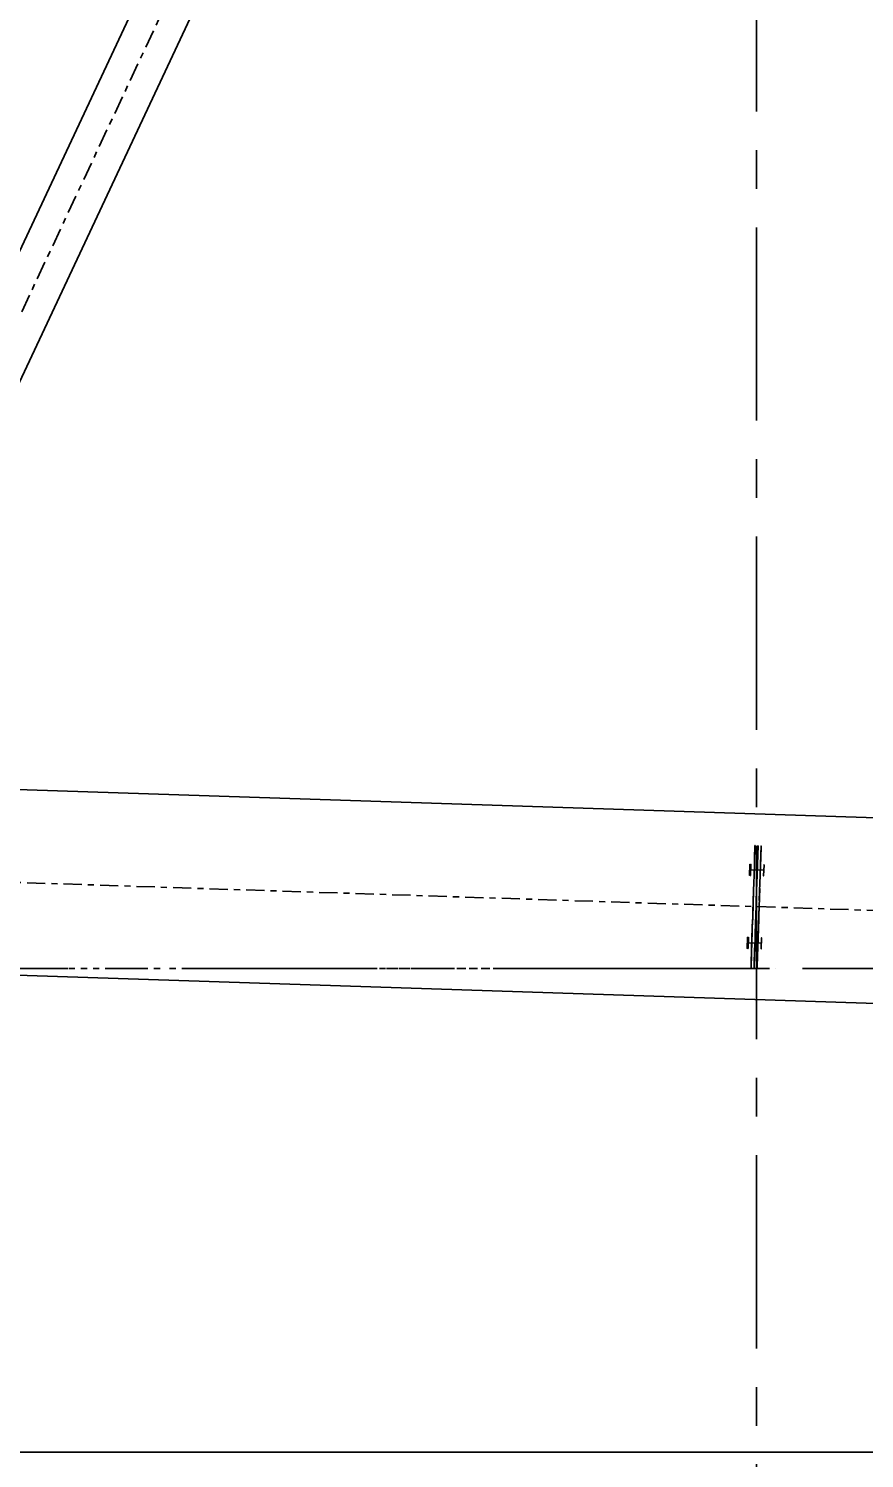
# Model space of a CAD drawing. Header units: millimetres. Extents: x 2368 to 8313, y 7493 to 11698.
# Drawn here: x 4441 to 4578.3, y 10991 to 11225.9 of the extents above; entities that cross this region are included whole.
import ezdxf

# ---------------------------------------------------------------- set-up
doc = ezdxf.new("R2010")
doc.units = ezdxf.units.MM
for name, pattern in [('CENTER', [50.8, 31.75, -6.35, 6.35, -6.35]), ('XKITLINE00', [0]), ('XKITLINE01', [4, 1, -1, 1, -1]), ('XKITLINE03', [6, 3, -1, 1, -1])]:
    doc.linetypes.add(name, pattern=pattern)
doc.styles.add('ROMANS', font='romans.shx')
doc.dimstyles.new('MD300', dxfattribs={"dimtxt": 2.5, "dimasz": 2.5, "dimexe": 1, "dimexo": 1, "dimgap": 0.5, "dimtad": 1, "dimdec": 1, "dimlfac": 50, "dimrnd": 0.5, "dimdsep": 46, "dimtxsty": 'ROMANS', "dimcen": 1, "dimclrd": 146, "dimclre": 146, "dimclrt": 30, "dimadec": 1, "dimazin": 2, "dimtfac": 1, "dimtdec": 1, "dimtmove": 0, "dimatfit": 1, "dimfxl": 1, "dimtolj": 1, "dimtzin": 0, "dimlwd": -1, "dimlwe": -1, "dimarcsym": 0})

# ---------------------------------------------------------------- blocks, each defined once
blk = doc.blocks.new('*D28')
at = {"color": 146, "transparency": 16777216}
for p, q in [((4264.13, 11249.2), (4264.13, 10991.04)), ((5216.59, 11054.98), (5216.59, 10991.04)), ((5214.09, 10992.04), (4266.63, 10992.04))]:
    blk.add_line(p, q, dxfattribs=at)
for points in [[(4266.63, 10992.45), (4266.63, 10991.62), (4264.13, 10992.04)], [(5214.09, 10992.45), (5214.09, 10991.62), (5216.59, 10992.04)]]:
    blk.add_solid(points, dxfattribs=at)
at = {"layer": 'Defpoints', "color": 0, "transparency": 16777216}
for p in [(4264.13, 11250.2), (5216.59, 11055.98), (4264.13, 10992.04)]:
    blk.add_point(p, dxfattribs=at)
at = {"color": 30, "transparency": 16777216, "insert": (4740.36, 10993.79), "char_height": 2.5, "attachment_point": 5, "style": 'ROMANS'}
blk.add_mtext('\\A1;47623', dxfattribs=at)
blk = doc.blocks.new('*D36')
at = {"color": 146, "transparency": 16777216}
for p, q in [((3888.59, 11276.27), (3888.59, 10979.26)), ((5216.59, 11054.98), (5216.59, 10979.26)), ((3891.09, 10980.26), (5214.09, 10980.26))]:
    blk.add_line(p, q, dxfattribs=at)
for points in [[(3891.09, 10980.68), (3891.09, 10979.85), (3888.59, 10980.26)], [(5214.09, 10980.68), (5214.09, 10979.85), (5216.59, 10980.26)]]:
    blk.add_solid(points, dxfattribs=at)
at = {"layer": 'Defpoints', "color": 0, "transparency": 16777216}
for p in [(3888.59, 11277.27), (5216.59, 11055.98), (5216.59, 10980.26)]:
    blk.add_point(p, dxfattribs=at)
at = {"color": 30, "transparency": 16777216, "insert": (4552.59, 10982.01), "char_height": 2.5, "attachment_point": 5, "style": 'ROMANS'}
blk.add_mtext('\\A1;66400', dxfattribs=at)
blk = doc.blocks.new('*D38')
at = {"color": 146, "transparency": 16777216}
for p, q in [((3888.58, 11276.27), (3888.58, 10968.16)), ((6544.59, 11276.27), (6544.59, 10968.16)), ((6542.09, 10969.16), (3891.08, 10969.16))]:
    blk.add_line(p, q, dxfattribs=at)
for points in [[(3891.08, 10969.58), (3891.08, 10968.75), (3888.58, 10969.16)], [(6542.09, 10969.58), (6542.09, 10968.75), (6544.59, 10969.16)]]:
    blk.add_solid(points, dxfattribs=at)
at = {"layer": 'Defpoints', "color": 0, "transparency": 16777216}
for p in [(3888.58, 11277.27), (6544.59, 11277.27), (3888.58, 10969.16)]:
    blk.add_point(p, dxfattribs=at)
at = {"color": 30, "transparency": 16777216, "insert": (5216.59, 10970.91), "char_height": 2.5, "attachment_point": 5, "style": 'ROMANS'}
blk.add_mtext('\\A1;132800', dxfattribs=at)

msp = doc.modelspace()

# ---------------------------------------------------------------- linework, layer by layer
at = {"color": 6, "linetype": 'CENTER'}
for p, q in [((4560.5882, 10907.5139), (4560.5882, 11495.735)), ((3247.3048, 11071.5205), (7181.1218, 11071.5205))]:
    msp.add_line(p, q, dxfattribs=at)
at = {"color": 8, "linetype": 'XKITLINE03'}
for p, q in [((4396.5881, 11087.0404), (4560.5881, 11436.8368)), ((4396.5882, 11087.0404), (4560.5882, 11436.8368)), ((4560.3276, 11091.6947), (4560.0009, 11081.7)), ((4560.2609, 11089.6558), (4560.3276, 11091.6947)), ((4560.3276, 11091.6947), (4560.3276, 11091.6947)), ((4560.8273, 11091.6784), (4560.5007, 11081.6837)), ((4560.7607, 11089.6395), (4560.8273, 11091.6784)), ((4560.8273, 11091.6784), (4560.8273, 11091.6784)), ((4560.8273, 11091.6784), (4560.8273, 11091.6784)), ((4560.8273, 11091.6784), (4560.8273, 11091.6784)), ((4561.327, 11091.6621), (4561.0004, 11081.6674)), ((4561.2604, 11089.6231), (4561.327, 11091.662)), ((4561.327, 11091.662), (4561.327, 11091.6621)), ((4338.8189, 11088.9283), (4672.6407, 11078.019)), ((4338.8189, 11088.9283), (4672.6407, 11078.019)), ((4560.2246, 11088.5438), (4560.2609, 11089.6558)), ((4560.7243, 11088.5275), (4560.7607, 11089.6395)), ((4561.2241, 11088.5112), (4561.2604, 11089.6231)), ((4559.4273, 11086.8015), (4559.4874, 11088.6405)), ((4559.4273, 11086.8015), (4559.4273, 11086.8015)), ((4559.4874, 11088.6405), (4559.4874, 11088.6405)), ((4559.5872, 11086.7963), (4559.6473, 11088.6353)), ((4559.5872, 11086.7963), (4559.5872, 11086.7963)), ((4559.6473, 11088.6353), (4559.6473, 11088.6353)), ((4561.6961, 11087.6478), (4559.6972, 11087.7132)), ((4560.0009, 11081.7), (4560.168, 11086.812)), ((4560.168, 11086.812), (4560.2246, 11088.5438)), ((4560.5007, 11081.6837), (4560.6677, 11086.7956)), ((4560.6677, 11086.7956), (4560.7243, 11088.5275)), ((4561.0004, 11081.6674), (4561.1675, 11086.7793)), ((4561.1675, 11086.7793), (4561.2241, 11088.5112)), ((4561.746, 11086.7257), (4561.8061, 11088.5647)), ((4561.746, 11086.7257), (4561.746, 11086.7257)), ((4561.8061, 11088.5647), (4561.8061, 11088.5647)), ((4560.0009, 11081.7), (4559.6743, 11071.7054)), ((4559.8339, 11076.5882), (4560.0009, 11081.7)), ((4560.5007, 11081.6837), (4560.1741, 11071.689)), ((4560.3336, 11076.5718), (4560.5007, 11081.6837)), ((4561.0004, 11081.6674), (4560.6738, 11071.6727)), ((4560.8334, 11076.5555), (4561.0004, 11081.6674)), ((4559.0353, 11074.8079), (4559.0954, 11076.6469)), ((4559.0954, 11076.6469), (4559.0954, 11076.6469)), ((4559.1952, 11074.8027), (4559.2553, 11076.6417)), ((4559.2553, 11076.6417), (4559.2553, 11076.6417)), ((4561.3042, 11075.6543), (4559.3052, 11075.7196)), ((4559.7409, 11073.7443), (4559.7773, 11074.8563)), ((4559.7773, 11074.8563), (4559.8339, 11076.5882)), ((4560.2407, 11073.728), (4560.277, 11074.8399)), ((4560.277, 11074.8399), (4560.3336, 11076.5718)), ((4560.7404, 11073.7116), (4560.7768, 11074.8236)), ((4560.7768, 11074.8236), (4560.8334, 11076.5555)), ((4561.3541, 11074.7321), (4561.4142, 11076.5711)), ((4561.4142, 11076.5711), (4561.4142, 11076.5711)), ((4559.0353, 11074.8079), (4559.0353, 11074.8079)), ((4559.1952, 11074.8027), (4559.1952, 11074.8027)), ((4559.6743, 11071.7054), (4559.7409, 11073.7443)), ((4560.174, 11071.689), (4560.2407, 11073.728)), ((4560.6738, 11071.6727), (4560.7404, 11073.7116)), ((4561.3541, 11074.7321), (4561.3541, 11074.7321)), ((4560.1741, 11071.6891), (4560.1741, 11071.6891)), ((4560.1741, 11071.689), (4560.1741, 11071.689))]:
    msp.add_line(p, q, dxfattribs=at)
at = {"color": 8, "linetype": 'XKITLINE00'}
for p, q in [((4551.8238, 11407.3948), (4413.0825, 11111.4729)), ((4470.0393, 11254.4532), (4404.8004, 11115.3047)), ((4673.1385, 11093.2509), (4412.9811, 11101.7528)), ((4672.1429, 11062.7871), (4338.3212, 11073.6964))]:
    msp.add_line(p, q, dxfattribs=at)
at = {"color": 1, "linetype": 'XKITLINE01'}
for p, q in [((4443.6201, 11071.5205), (4463.0662, 11071.5205)), ((4464.1851, 11071.5205), (4481.814, 11071.5205)), ((4479.1598, 11071.5205), (4495.5062, 11071.5205)), ((4490.6471, 11071.5205), (4506.0457, 11071.5205)), ((4499.8166, 11071.5205), (4514.4913, 11071.5205)), ((4507.3712, 11071.5205), (4521.4794, 11071.5205)), ((4513.7594, 11071.5205), (4527.4163, 11071.5205)), ((4519.2813, 11071.5205), (4532.5741, 11071.5205)), ((4524.146, 11071.5205), (4537.1426, 11071.5205)), ((4528.5041, 11071.5205), (4541.2589, 11071.5205)), ((4532.4676, 11071.5205), (4545.0251, 11071.5205)), ((4536.1219, 11071.5205), (4548.5193, 11071.5205)), ((4539.5342, 11071.5205), (4551.8034, 11071.5205)), ((4542.7586, 11071.5205), (4554.9275, 11071.5205)), ((4545.8398, 11071.5205), (4557.9334, 11071.5205)), ((4548.8164, 11071.5205), (4560.8576, 11071.5205)), ((4551.7222, 11071.5205), (4563.7324, 11071.5205))]:
    msp.add_line(p, q, dxfattribs=at)
at = {"color": 8, "linetype": 'XKITLINE00'}
for centre in [(4560.3276, 11091.6947), (4560.3276, 11091.6947), (4560.3276, 11091.6947), (4560.8273, 11091.6784), (4560.8273, 11091.6784), (4560.8273, 11091.6784), (4560.8273, 11091.6784), (4560.8273, 11091.6784), (4561.327, 11091.6621), (4561.327, 11091.662), (4561.327, 11091.662), (4560.2609, 11089.6558), (4560.2609, 11089.6558), (4560.7607, 11089.6395), (4560.7607, 11089.6395), (4561.2604, 11089.6231), (4561.2604, 11089.6231), (4559.4273, 11086.8015), (4559.4273, 11086.8015), (4559.4874, 11088.6405), (4559.4874, 11088.6405), (4559.5872, 11086.7963), (4559.5872, 11086.7963), (4559.6473, 11088.6353), (4559.6473, 11088.6353), (4559.6972, 11087.7132), (4560.168, 11086.812), (4560.168, 11086.812), (4560.2246, 11088.5438), (4560.2246, 11088.5438), (4560.6677, 11086.7956), (4560.6677, 11086.7956), (4560.7243, 11088.5275), (4560.7243, 11088.5275), (4561.1675, 11086.7793), (4561.1675, 11086.7793), (4561.2241, 11088.5112), (4561.2241, 11088.5112), (4561.6961, 11087.6478), (4561.746, 11086.7257), (4561.746, 11086.7257), (4561.8061, 11088.5647), (4561.8061, 11088.5647), (4560.0009, 11081.7), (4560.0009, 11081.7), (4560.0009, 11081.7), (4560.0009, 11081.7), (4560.5007, 11081.6837), (4560.5007, 11081.6837), (4560.5007, 11081.6837), (4560.5007, 11081.6837), (4561.0004, 11081.6674), (4561.0004, 11081.6674), (4561.0004, 11081.6674), (4561.0004, 11081.6674), (4559.0353, 11074.8079), (4559.0353, 11074.8079), (4559.0954, 11076.6469), (4559.0954, 11076.6469), (4559.2553, 11076.6417), (4559.2553, 11076.6417), (4559.3052, 11075.7196), (4559.7773, 11074.8563), (4559.7773, 11074.8563), (4559.8339, 11076.5882), (4559.8339, 11076.5882), (4560.277, 11074.8399), (4560.277, 11074.8399), (4560.3336, 11076.5718), (4560.3336, 11076.5718), (4560.7768, 11074.8236), (4560.7768, 11074.8236), (4560.8334, 11076.5555), (4560.8334, 11076.5555), (4561.3042, 11075.6543), (4561.4142, 11076.5711), (4561.4142, 11076.5711), (4559.1952, 11074.8027), (4559.1952, 11074.8027), (4559.7409, 11073.7443), (4559.7409, 11073.7443), (4560.2407, 11073.728), (4560.2407, 11073.728), (4560.7404, 11073.7116), (4560.7404, 11073.7116), (4561.3541, 11074.7321), (4561.3541, 11074.7321), (4559.6743, 11071.7054), (4559.6743, 11071.7054), (4560.174, 11071.689), (4560.1741, 11071.6891), (4560.1741, 11071.689), (4560.1741, 11071.689), (4560.6738, 11071.6727), (4560.6738, 11071.6727)]:
    msp.add_circle(centre, 0.004, dxfattribs=at)

# ---------------------------------------------------------------- dimensions: what is measured, and where the dimension line sits
for base, p1, p2, picture, middle in [((3888.5836, 10969.1621), (6544.5882, 11277.2708), (3888.5836, 11277.2703), '*D38', (5216.5859, 10970.9121)), ((5216.5882, 10980.2647), (3888.5882, 11277.2717), (5216.5882, 11055.9804), '*D36', (4552.5882, 10982.0147)), ((4264.1289, 10992.0378), (5216.5882, 11055.9804), (4264.1289, 11250.201), '*D28', (4740.3585, 10993.7878))]:
    dim = msp.add_linear_dim(base=base, p1=p1, p2=p2, dimstyle='MD300')
    dim.commit()
    dim.dimension.update_dxf_attribs({"geometry": picture, "text_midpoint": middle})

doc.saveas('drawing.dxf')
